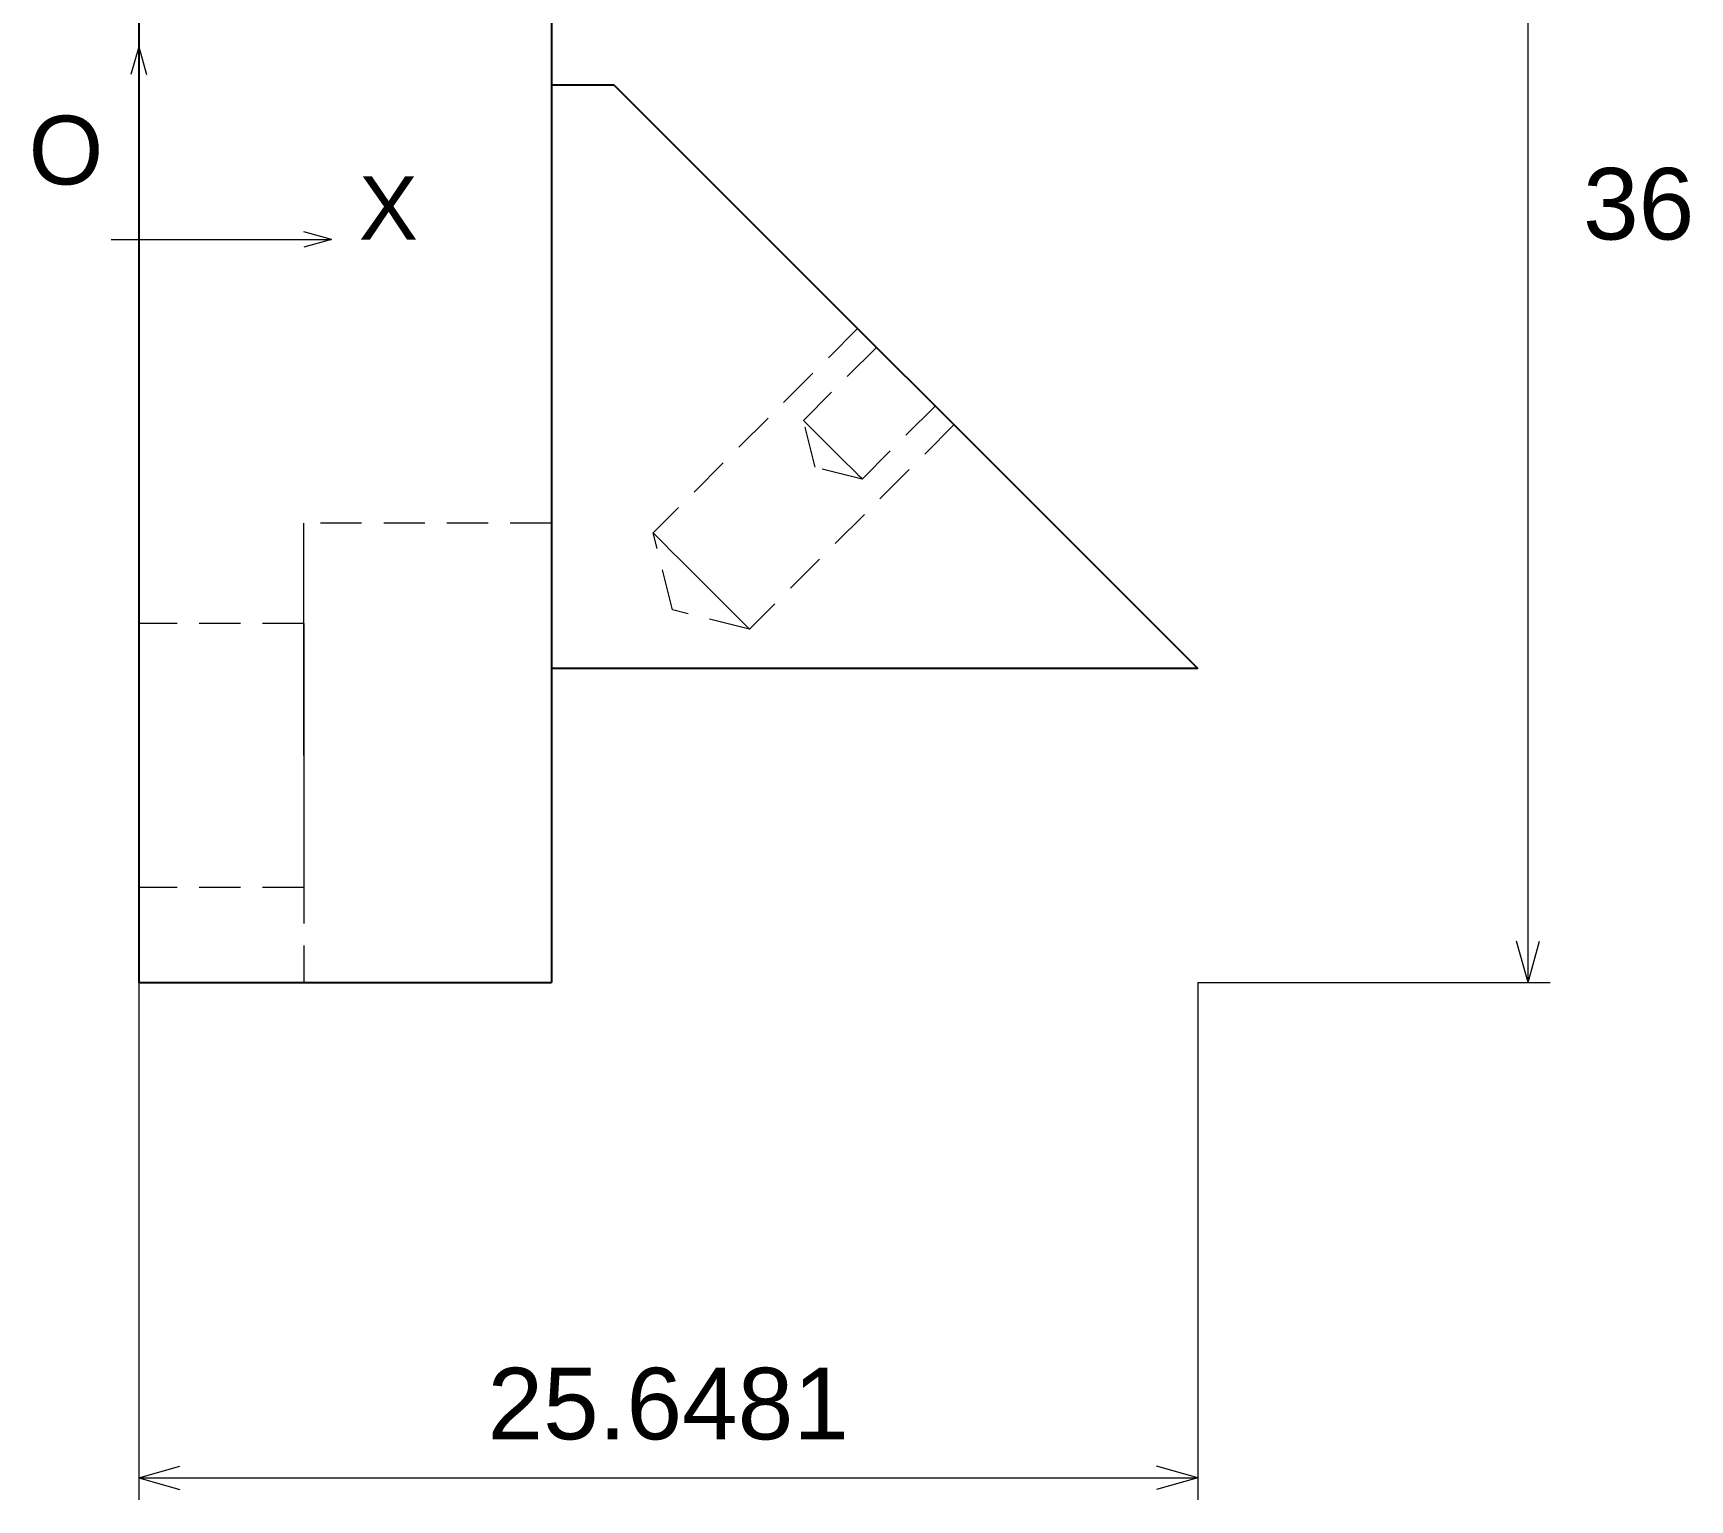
# Paper-space layout '01_三视图' of a CAD drawing. Header units: millimetres. Extents: x 8 to 452, y 8 to 289.
# Drawn here: x 137.9 to 198.1, y 144.2 to 197.5 of the extents above; entities that cross this region are included whole.
import ezdxf
from ezdxf.enums import TextEntityAlignment as Align

# ---------------------------------------------------------------- set-up
doc = ezdxf.new("R2010")
doc.units = ezdxf.units.MM
doc.linetypes.add('S45_HIDDEN', pattern=[2.3, 1.5, -0.8])
for name, color, linetype, lineweight in [('ANNOTATIONS', 7, 'CONTINUOUS', 18), ('HIDDEN', 7, 'S45_HIDDEN', 13), ('VISIBLE', 7, 'CONTINUOUS', 25)]:
    doc.layers.add(name, color=color, linetype=linetype, lineweight=lineweight)
doc.styles.add('CJK', font='Arial Unicode.ttf')

psp = doc.layouts.new('01_三视图')

# ---------------------------------------------------------------- linework, layer by layer
at = {"layer": 'ANNOTATIONS'}
for p, q in [((192.236, 163), (192.236, 217)), ((141.764, 197), (141.484, 196)), ((141.764, 190), (141.764, 197)), ((141.764, 197), (142.044, 196)), ((141.764, 189), (141.764, 191)), ((148.764, 190), (147.764, 190.28)), ((140.764, 190), (142.764, 190)), ((141.764, 190), (148.764, 190)), ((148.764, 190), (147.764, 189.72)), ((192.236, 163), (191.816, 164.5)), ((192.236, 163), (192.656, 164.5)), ((141.764, 163), (141.764, 144.2)), ((180.236, 163), (180.236, 144.2)), ((180.236, 163), (193.036, 163)), ((141.764, 145), (143.264, 145.42)), ((180.236, 145), (178.736, 145.42)), ((141.764, 145), (180.236, 145)), ((141.764, 145), (143.264, 144.58)), ((180.236, 145), (178.736, 144.58))]:
    psp.add_line(p, q, dxfattribs=at)
at = {"layer": 'HIDDEN'}
for points in [[(156.764, 174.408), (156.764, 195.621)], [(156.764, 175.325), (156.764, 195.621)], [(167.879, 186.765), (160.455, 179.34)], [(171.38, 183.265), (171.336, 183.309), (171.206, 183.438), (170.998, 183.647), (170.721, 183.924), (170.389, 184.256), (170.019, 184.625), (169.629, 185.015), (169.24, 185.404), (168.87, 185.774), (168.538, 186.106), (168.261, 186.383), (168.053, 186.592), (167.923, 186.721), (167.879, 186.765)], [(168.563, 186.081), (165.912, 183.429)], [(170.695, 183.949), (170.669, 183.976), (170.59, 184.054), (170.463, 184.181), (170.294, 184.35), (170.092, 184.552), (169.867, 184.778), (169.629, 185.015), (169.392, 185.252), (169.167, 185.477), (168.965, 185.68), (168.796, 185.848), (168.669, 185.975), (168.59, 186.054), (168.563, 186.081)], [(170.695, 183.949), (168.044, 181.297)], [(171.38, 183.265), (163.955, 175.84)], [(168.044, 181.297), (168.017, 181.324), (167.938, 181.403), (167.811, 181.53), (167.642, 181.699), (167.44, 181.901), (167.215, 182.126), (166.978, 182.363), (166.741, 182.6), (166.515, 182.826), (166.313, 183.028), (166.144, 183.197), (166.017, 183.324), (165.939, 183.402), (165.912, 183.429)], [(166.337, 181.723), (165.912, 183.429)], [(168.044, 181.297), (166.337, 181.723)], [(147.764, 171.25), (147.764, 172.195), (147.764, 173.128), (147.764, 174.037), (147.764, 174.911), (147.764, 175.739), (147.764, 176.511), (147.764, 177.216), (147.764, 177.847), (147.764, 178.394), (147.764, 178.852), (147.764, 179.214), (147.764, 179.476), (147.764, 179.634), (147.764, 179.688)], [(156.764, 179.688), (147.764, 179.688)], [(156.764, 171.25), (156.764, 172.195), (156.764, 173.128), (156.764, 174.037), (156.764, 174.911), (156.764, 175.739), (156.764, 176.511), (156.764, 177.216), (156.764, 177.847), (156.764, 178.394), (156.764, 178.852), (156.764, 179.214), (156.764, 179.476), (156.764, 179.634), (156.764, 179.688)], [(156.764, 175.325), (156.764, 175.876), (156.764, 176.4), (156.764, 176.893), (156.764, 177.354), (156.764, 177.78), (156.764, 178.168), (156.764, 178.516), (156.764, 178.821), (156.764, 179.083), (156.764, 179.299), (156.764, 179.468), (156.764, 179.59), (156.764, 179.663), (156.764, 179.688)], [(163.955, 175.84), (163.911, 175.884), (163.782, 176.014), (163.573, 176.222), (163.296, 176.499), (162.964, 176.831), (162.594, 177.201), (162.205, 177.59), (161.815, 177.98), (161.445, 178.35), (161.114, 178.681), (160.837, 178.959), (160.628, 179.167), (160.499, 179.296), (160.455, 179.34)], [(161.153, 176.539), (160.455, 179.34)], [(163.955, 175.84), (161.153, 176.539)], [(141.764, 176.05), (141.764, 175.93), (141.764, 175.575), (141.764, 175.003), (141.764, 174.243), (141.764, 173.333), (141.764, 172.318), (141.764, 171.25), (141.764, 170.182), (141.764, 169.167), (141.764, 168.257), (141.764, 167.497), (141.764, 166.925), (141.764, 166.57), (141.764, 166.45)], [(147.764, 176.05), (141.764, 176.05)], [(147.764, 176.05), (147.764, 175.93), (147.764, 175.575), (147.764, 175.003), (147.764, 174.243), (147.764, 173.333), (147.764, 172.318), (147.764, 171.25), (147.764, 170.182), (147.764, 169.167), (147.764, 168.257), (147.764, 167.497), (147.764, 166.925), (147.764, 166.57), (147.764, 166.45)], [(156.779, 175.325), (156.764, 175.325)], [(156.779, 174.408), (156.779, 174.475), (156.779, 174.542), (156.779, 174.609), (156.779, 174.676), (156.779, 174.742), (156.779, 174.808), (156.779, 174.873), (156.779, 174.939), (156.779, 175.004), (156.779, 175.069), (156.779, 175.133), (156.779, 175.198), (156.779, 175.262), (156.779, 175.325)], [(156.779, 174.408), (156.779, 175.325)], [(156.764, 171.25), (156.764, 171.481), (156.764, 171.712), (156.764, 171.943), (156.764, 172.173), (156.764, 172.403), (156.764, 172.631), (156.764, 172.859), (156.764, 173.085), (156.764, 173.31), (156.764, 173.533), (156.764, 173.755), (156.764, 173.975), (156.764, 174.193), (156.764, 174.408)], [(156.779, 174.408), (156.764, 174.408)], [(180.236, 174.408), (156.779, 174.408)], [(147.764, 171.25), (147.764, 163)], [(156.764, 171.25), (156.764, 163)], [(147.764, 166.45), (141.764, 166.45)], [(156.764, 163), (147.764, 163)]]:
    psp.add_lwpolyline(points, dxfattribs=at)
at = {"layer": 'VISIBLE'}
for points in [[(141.764, 217), (141.764, 163)], [(156.764, 217), (156.764, 163)], [(156.764, 195.621), (159.023, 195.621)], [(159.023, 195.621), (180.236, 174.408)], [(180.236, 174.408), (156.764, 174.408)], [(141.764, 163), (156.764, 163)]]:
    psp.add_lwpolyline(points, dxfattribs=at)

# ---------------------------------------------------------------- texts
at = {"layer": 'ANNOTATIONS', "style": 'CJK'}
for s, height, p in [('O', 2.5, (137.764, 192)), ('36', 2.6, (194.236, 190)), ('X', 2.3, (149.764, 190))]:
    psp.add_text(s, height=height, dxfattribs=at).set_placement(p)
psp.add_text('25.6481', height=2.6, dxfattribs=at).set_placement((161, 146.4), align=Align.CENTER)

doc.saveas('drawing.dxf')
